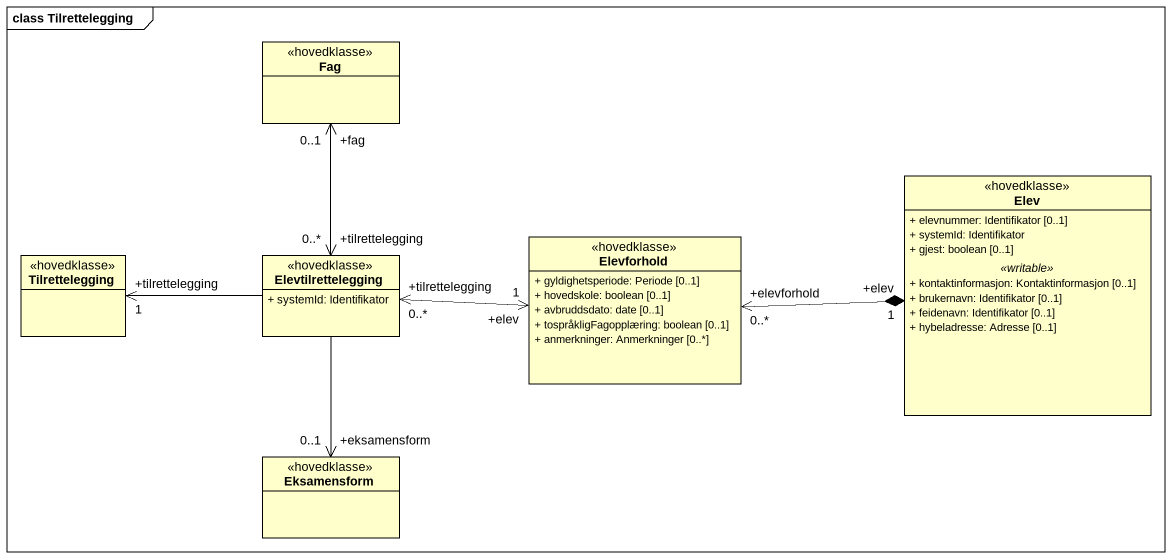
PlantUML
@startuml
mainframe class Tilrettelegging
hide circle
hide empty members
skinparam classAttributeIconSize 0
class Fag <<hovedklasse>>
class Elev <<hovedklasse>> {
  + elevnummer: Identifikator [0..1]
  + systemId: Identifikator
  + gjest: boolean [0..1]
  .. <<writable>> ..
  + kontaktinformasjon: Kontaktinformasjon [0..1]
  + brukernavn: Identifikator [0..1]
  + feidenavn: Identifikator [0..1]
  + hybeladresse: Adresse [0..1]
}
class Elevforhold <<hovedklasse>> {
  + gyldighetsperiode: Periode [0..1]
  + hovedskole: boolean [0..1]
  + avbruddsdato: date [0..1]
  + tospråkligFagopplæring: boolean [0..1]
  + anmerkninger: Anmerkninger [0..*]
}
class Tilrettelegging <<hovedklasse>>
class Elevtilrettelegging <<hovedklasse>> {
  + systemId: Identifikator
}
class Eksamensform <<hovedklasse>>
Elevforhold "+elevforhold\n0..*" <-right-* "+elev\n1" Elev
Elevtilrettelegging "+tilrettelegging\n0..*" <-up-> "+fag\n0..1" Fag
Elevtilrettelegging "+tilrettelegging\n0..*" <-right-> "+elev\n1" Elevforhold
Elevtilrettelegging -left-> "+tilrettelegging\n1" Tilrettelegging
Elevtilrettelegging --> "+eksamensform\n0..1" Eksamensform
@enduml
